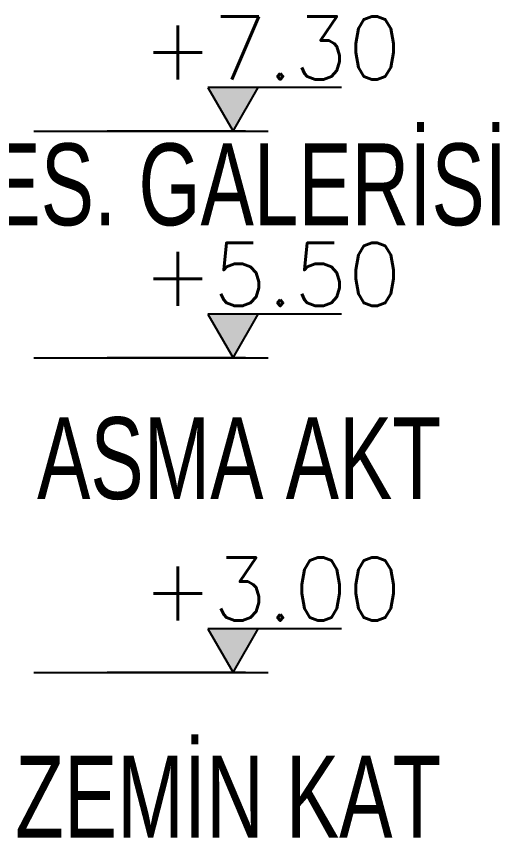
# Model space of a CAD drawing. Header units: inches. Extents: x -7543 to -822, y 102837 to 190349.
# Drawn here: x -837.23231 to -837.21309, y 102836.74412 to 102836.77674 of the extents above; entities that cross this region are included whole.
import ezdxf
from ezdxf.enums import TextEntityAlignment as Align

# ---------------------------------------------------------------- set-up
doc = ezdxf.new("R2010")
doc.units = ezdxf.units.IN
doc.header["$MEASUREMENT"] = 0
doc.linetypes.add('ACAD_ISO07W100', pattern=[3, 0, -3])
doc.layers.add('TARAMA', color=8, linetype='Continuous', lineweight=25)
doc.styles.add('MEKAN', font='arial.ttf', dxfattribs={"width": 0.7, "height": 30})
doc.styles.add('ÖLÇÜ', font='simplex.shx')

msp = doc.modelspace()

# ---------------------------------------------------------------- hatches: boundary and pattern name
at = {"layer": 'TARAMA'}
for points in [[(-837.224692, 102836.773919), (-837.222692, 102836.773919), (-837.223692, 102836.772187)], [(-837.224692, 102836.764919), (-837.222692, 102836.764919), (-837.223692, 102836.763187)], [(-837.224692, 102836.752419), (-837.222692, 102836.752419), (-837.223692, 102836.750687)]]:
    msp.add_hatch(color=2, dxfattribs=at).paths.add_polyline_path(points)

# ---------------------------------------------------------------- linework, layer by layer
at = {"layer": 'TARAMA', "color": 2}
for p, q in [((-837.224692, 102836.773919), (-837.223692, 102836.772187)), ((-837.219385, 102836.773919), (-837.224692, 102836.773919)), ((-837.223692, 102836.772187), (-837.222692, 102836.773919)), ((-837.223192, 102836.772187), (-837.228692, 102836.772187)), ((-837.224692, 102836.764919), (-837.223692, 102836.763187)), ((-837.219385, 102836.764919), (-837.224692, 102836.764919)), ((-837.223692, 102836.763187), (-837.222692, 102836.764919)), ((-837.223192, 102836.763187), (-837.228692, 102836.763187)), ((-837.224692, 102836.752419), (-837.223692, 102836.750687)), ((-837.219385, 102836.752419), (-837.224692, 102836.752419)), ((-837.223692, 102836.750687), (-837.222692, 102836.752419)), ((-837.223192, 102836.750687), (-837.228692, 102836.750687))]:
    msp.add_line(p, q, dxfattribs=at)
at = {"layer": 'TARAMA', "color": 2, "linetype": 'ACAD_ISO07W100', "ltscale": 3}
for p, q in [((-837.231612, 102836.772187), (-837.222293, 102836.772187)), ((-837.231612, 102836.763187), (-837.222293, 102836.763187)), ((-837.231612, 102836.750687), (-837.222293, 102836.750687))]:
    msp.add_line(p, q, dxfattribs=at)

# ---------------------------------------------------------------- texts
at = {"layer": 'TARAMA', "color": 2, "style": 'MEKAN', "width": 0.7}
for s, p in [('TES. GALERİSİ', (-837.235402, 102836.768448)), ('ASMA AKT', (-837.231485, 102836.757573)), ('ZEMİN KAT', (-837.232358, 102836.744123))]:
    msp.add_text(s, height=0.00325, dxfattribs=at).set_placement(p)
at = {"layer": 'TARAMA', "color": 2, "style": 'ÖLÇÜ'}
for tag, p in [('+7.30', (-837.222136, 102836.774244)), ('+5.50', (-837.222136, 102836.765244)), ('+3.00', (-837.222136, 102836.752744))]:
    msp.add_attdef(tag, text='%%p0.00', height=0.0025, dxfattribs=at).set_placement(p, align=Align.CENTER)

doc.saveas('drawing.dxf')
